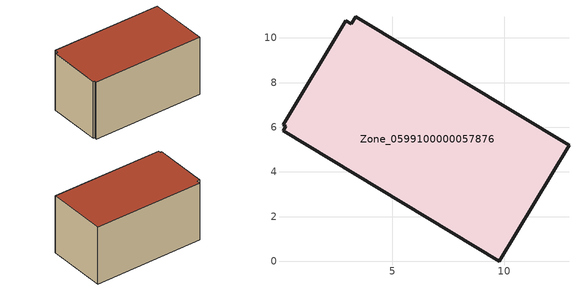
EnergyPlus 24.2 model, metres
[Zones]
Zone_0599100000057876
 floor ground (C_G): 2.92,10.76 3.15,10.62 3.36,10.95 12.9,5.19 9.78,0 0.1,5.84 0.23,6.04 0.12,6.1 z0
 wall outside (C_F): 12.9,5.19 3.36,10.95 3.15,10.62 2.92,10.76 0.12,6.1 0.23,6.04 0.1,5.84 9.78,0 12.9,5.19 z0:5.96
 roof outside (C_R): 3.15,10.62 2.92,10.76 0.12,6.1 0.23,6.04 0.1,5.84 9.78,0 12.9,5.19 3.36,10.95 z5.96
[BUILDING]
Pand.0599100000057876: North Axis=0; Terrain=City; Loads Convergence Tolerance Value=0.04; Temperature Convergence Tolerance Value=0.4; Solar Distribution=FullExterior; Maximum Number of Warmup Days=25; Minimum Number of Warmup Days=1
[Site:Location]
Rotterdam.The.Hague.AP_ZH_NLD Design_Conditions: Latitude=51.96; Longitude=4.45; Time Zone=1; Elevation=-4.5
[SITE:GROUNDTEMPERATURE:BUILDINGSURFACE]
18, 18, 18, 18, 18, 18, 18, 18, 18, 18, 18, 18
[MATERIAL] Thermal Absorptance=0.9; Solar Absorptance=0.7; Visible Absorptance=0.7
Name | Roughness | Thickness | Conductivity | Density | Specific Heat
G.TI.1965-1974 | MediumSmooth | 0.15 | 0.882353 | 540 | 1210
F.TI.1965-1974 | Rough | 0.3 | 0.697674 | 1920 | 840
R.TI.1965-1974 | MediumRough | 0.2 | 0.232558 | 1500 | 1000
[CONSTRUCTION]
C_G: G.TI.1965-1974
C_F: F.TI.1965-1974
C_R: R.TI.1965-1974
[ZONE]
Zone_0599100000057876: Type=1; Multiplier=1; Ceiling Height=Autocalculate; Volume=Autocalculate; Floor Area=autocalculate; Part of Total Floor Area=Yes
[ZONEINFILTRATION:DESIGNFLOWRATE]
Infil_Zone_0599100000057876: Zone or ZoneList or Space or SpaceList=Zone_0599100000057876; Schedule=AlwaysOn; Design Flow Rate Calculation Method=Flow/Area; Flow Rate per Floor Area=0.003; Constant Term Coefficient=1; Temperature Term Coefficient=0; Velocity Term Coefficient=0; Velocity Squared Term Coefficient=0
[HVACTEMPLATE:ZONE:IDEALLOADSAIRSYSTEM]
Zone_0599100000057876: Maximum Heating Supply Air Temperature=50; Minimum Cooling Supply Air Temperature=13; Maximum Heating Supply Air Humidity Ratio=0.0156; Minimum Cooling Supply Air Humidity Ratio=0.0077; Heating Limit=NoLimit; Cooling Limit=NoLimit; Dehumidification Control Type=ConstantSensibleHeatRatio; Cooling Sensible Heat Ratio=0.7; Dehumidification Setpoint=60; Humidification Control Type=None; Humidification Setpoint=30; Outdoor Air Method=None; Outdoor Air Flow Rate per Person=0.00944; Outdoor Air Flow Rate per Zone Floor Area=0; Outdoor Air Flow Rate per Zone=0; Demand Controlled Ventilation Type=None; Outdoor Air Economizer Type=NoEconomizer; Heat Recovery Type=None; Sensible Heat Recovery Effectiveness=0.7; Latent Heat Recovery Effectiveness=0.65
[ZONECONTROL:THERMOSTAT]
ThermostatControl_Zone_0599100000057876: Zone or ZoneList=Zone_0599100000057876; Control Type Schedule=DualSetpointControlType; Control 1=Thermostat_Zone_0599100000057876; Temperature Difference Between Cutout And Setpoint=0
[THERMOSTATSETPOINT:DUALSETPOINT]
Thermostat_Zone_0599100000057876: Heating Setpoint Temperature Schedule=HeatingSetpoint_Zone_0599100000057876; Cooling Setpoint Temperature Schedule=CoolingSetpoint_Zone_0599100000057876
[SCHEDULE:COMPACT]
HeatingSetpoint_Zone_0599100000057876: Through: 12/31, For: AllDays, Until: 24:00, 21
CoolingSetpoint_Zone_0599100000057876: Through: 12/31, For: AllDays, Until: 24:00, 24
DualSetpointControlType: Through: 12/31, For: AllDays, Until: 24:00, 4
AlwaysOn: Through: 12/31, For: AllDays, Until: 24:00, 1
